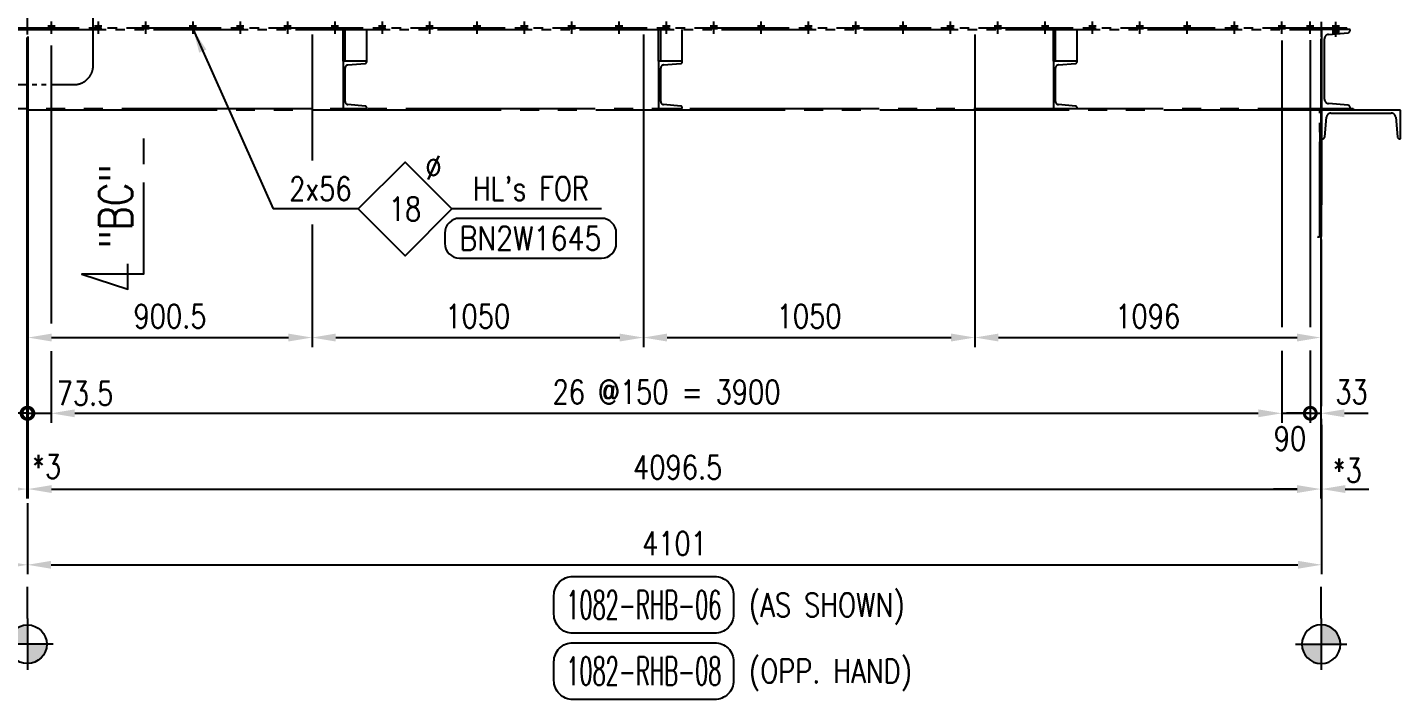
# Model space of a CAD drawing. Header units: millimetres. Extents: x 0 to 232280, y -26939 to 23794.
# Drawn here: x 10841 to 15192, y -13310 to -11180 of the extents above; entities that cross this region are included whole.
import ezdxf
from ezdxf.enums import TextEntityAlignment as Align

# ---------------------------------------------------------------- set-up
doc = ezdxf.new("R2010")
doc.units = ezdxf.units.MM
doc.header["$LTSCALE"] = 30
for name, pattern in [('JNK-CENTER', [34, 30, -1.5, 1, -1.5]), ('JNK-HIDDEN', [3, 2, -1]), ('JNK-PHANTOM', [15, 10, -1, 1, -1, 1, -1]), ('PH2', [15, 10, -1, 1, -1, 1, -1]), ('PHA', [30, 20, -2, 2, -2, 2, -2])]:
    doc.linetypes.add(name, pattern=pattern)
for name, color, linetype in [('CEN-R', 1, 'JNK-CENTER'), ('CON-C', 4, 'Continuous'), ('CON-G', 3, 'Continuous'), ('CON-W', 7, 'Continuous'), ('CON-Y', 2, 'Continuous'), ('det', 2, 'PH2'), ('Dim-W', 7, 'Continuous'), ('HID-Y', 2, 'JNK-HIDDEN'), ('PAN-W', 6, 'PHA'), ('PHA-M', 6, 'JNK-PHANTOM'), ('STL-OBJT', 7, 'Continuous')]:
    doc.layers.add(name, color=color, linetype=linetype)
doc.styles.add('SIMPLEX', font='simplex.shx', dxfattribs={"width": 0.8})
doc.dimstyles.new('DIM30', dxfattribs={"dimscale": 30, "dimtxt": 2.5, "dimasz": 2.5, "dimexe": 1, "dimexo": 1, "dimgap": 1, "dimtad": 1, "dimdec": 0, "dimdsep": 46, "dimtxsty": 'SIMPLEX', "dimcen": 0, "dimclrd": 7, "dimclre": 7, "dimclrt": 2, "dimadec": 1, "dimazin": 2, "dimtfac": 1, "dimtdec": 0, "dimtix": 1, "dimtmove": 2, "dimatfit": 0, "dimfxl": 1, "dimtolj": 1, "dimtzin": 0, "dimarcsym": 0})
doc.dimstyles.new('DIM40', dxfattribs={"dimscale": 40, "dimtxt": 2.5, "dimasz": 2.5, "dimexe": 1, "dimexo": 1, "dimgap": 1, "dimtad": 1, "dimdec": 0, "dimdsep": 46, "dimtxsty": 'SIMPLEX', "dimcen": 0, "dimclrd": 7, "dimclre": 7, "dimclrt": 2, "dimadec": 1, "dimazin": 2, "dimtfac": 1, "dimtdec": 0, "dimtix": 1, "dimtmove": 2, "dimatfit": 2, "dimfxl": 1, "dimtolj": 1, "dimtzin": 0, "dimarcsym": 1})

# ---------------------------------------------------------------- blocks, each defined once
blk = doc.blocks.new('DUCT-TAG')
at = {"layer": 'CON-G'}
blk.add_lwpolyline([(-9.49, -1), (-9.49, 1, -0.414214), (-7.49, 3), (7.49, 3, -0.414214), (9.49, 1), (9.49, -1, -0.414214), (7.49, -3), (-7.49, -3, -0.414214)], format="xyb", close=True, dxfattribs=at)
at = {"layer": 'CON-G', "style": 'SIMPLEX', "width": 1.246304}
blk.add_attdef('NAME', text='', height=3, dxfattribs=at).set_placement((-8.19, -1.5), (8.19, -1.5), align=Align.FIT)
at = {"layer": 'CON-Y', "style": 'SIMPLEX'}
blk.add_attdef('ELEVATION', text='', height=2, dxfattribs=at).set_placement((0, -6.02), align=Align.CENTER)
blk = doc.blocks.new('A$C22F44257')
at = {"layer": 'CEN-R'}
blk.add_line((0, 14), (0, -17.5), dxfattribs=at)
at = {"layer": 'HID-Y'}
for p, q in [((-9, 0), (-9, -6)), ((9, 0), (9, -6))]:
    blk.add_line(p, q, dxfattribs=at)
blk = doc.blocks.new('A$C1E9C7F7A')
at = {"layer": 'Dim-W'}
blk.add_solid([(-9, 31), (-9, 17), (9, 31), (9, 17)], dxfattribs=at)
at = {"layer": 'STL-OBJT', "rotation": 180}
for p in [(0, 25), (0, 17)]:
    blk.add_blockref('A$C22F44257', p, dxfattribs=at)
blk = doc.blocks.new('A$C35AE5442')
at = {"layer": 'CEN-R'}
for p in [(35, -33.2), (35, -37)]:
    blk.add_line(p, (35, 10.2), dxfattribs=at)
at = {"layer": 'Dim-W'}
blk.add_solid([(26, 0), (26, -26.6), (44, 0), (44, -28.2)], dxfattribs=at)
at = {"layer": 'HID-Y'}
for p, q in [((26, -6), (26, 0)), ((26, -27), (26, -14)), ((44, -6), (44, 0)), ((44, -28.6), (44, -14))]:
    blk.add_line(p, q, dxfattribs=at)
at = {"layer": 'Dim-W', "xscale": -1}
for p in [(116, -31), (206, -31), (356, -31), (506, -31), (656, -31), (806, -31), (956, -31), (1106, -31), (1256, -31), (1406, -31), (1556, -31), (1706, -31), (1856, -31), (2006, -31), (2156, -31), (2306, -31), (2456, -31), (2606, -31), (2756, -31), (2906, -31), (3056, -31), (3206, -31), (3356, -31), (3506, -31), (3656, -31), (3806, -31), (3956, -31), (4104.5, -31)]:
    blk.add_blockref('A$C1E9C7F7A', p, dxfattribs=at)
blk = doc.blocks.new('SECMARK2')
at = {"layer": 'CON-C'}
blk.add_line((0, 0), (-2.72, 0), dxfattribs=at)
blk.add_lwpolyline([(-4.67, 0), (-14.32, 0), (-14.32, 6.51), (-15.93, 1.64), (-13.23, 1.64)], dxfattribs=at)
at = {"layer": 'CON-C', "style": 'SIMPLEX', "width": 0.8}
blk.add_attdef('TAG', (-12.98, 1.18), '', height=3.5, dxfattribs=at)
blk = doc.blocks.new('FS-MARK')
h = blk.add_hatch(color=256)
edge = h.paths.add_edge_path()
edge.add_arc((0, 0), 1.75, 90, 180)
edge.add_line((-1.75, 0), (0, 0))
edge.add_line((0, 0), (0, 1.75))
h = blk.add_hatch(color=256)
edge = h.paths.add_edge_path()
edge.add_line((0, 0), (0, -1.75))
edge.add_arc((0, 0), 1.75, 270, 360)
edge.add_line((1.75, 0), (0, 0))
for p, q in [((0, 2.33), (0, -2.33)), ((2.33, 0), (-2.33, 0))]:
    blk.add_line(p, q)
blk.add_circle((0, 0), 1.75)
at = {"layer": 'CON-Y', "style": 'SIMPLEX', "width": 0.8}
blk.add_attdef('F.S.', (3.19, 1), '', height=2.5, dxfattribs=at)
blk = doc.blocks.new('*D676')
at = {"layer": 'DEFPOINTS', "color": 0, "transparency": 16777216}
for p in [(10839.1, -11181.7), (10842.1, -11181.7), (10842.1, -12642.7)]:
    blk.add_point(p, dxfattribs=at)
at = {"layer": 'Dim-W', "color": 7, "lineweight": -2, "transparency": 16777216}
for p, q in [((10839.1, -11211.7), (10839.1, -12672.7)), ((10842.1, -11211.7), (10842.1, -12672.7)), ((10764.1, -12642.7), (10689.1, -12642.7)), ((10839.1, -12642.7), (10842.1, -12642.7)), ((10917.1, -12642.7), (10992.1, -12642.7))]:
    blk.add_line(p, q, dxfattribs=at)
at = {"layer": 'Dim-W', "color": 7, "transparency": 16777216}
for points in [[(10764.1, -12630.2), (10764.1, -12655.2), (10839.1, -12642.7)], [(10917.1, -12630.2), (10917.1, -12655.2), (10842.1, -12642.7)]]:
    blk.add_solid(points, dxfattribs=at)
at = {"layer": 'Dim-W', "color": 2, "transparency": 16777216, "insert": (10901, -12508.8), "char_height": 75, "attachment_point": 5, "style": 'SIMPLEX'}
blk.add_mtext('\\A1;\\P*3', dxfattribs=at)
blk = doc.blocks.new('_DotSmall')
at = {"color": 0, "linetype": 'ByBlock', "const_width": 0.5}
blk.add_lwpolyline([(-0.0625, 0, 1), (0.0625, 0, 1)], format="xyb", close=True, dxfattribs=at)
blk = doc.blocks.new('*D677')
at = {"layer": 'DEFPOINTS', "color": 0, "transparency": 16777216}
for p in [(10842.1, -11181.7), (10915.6, -11207.3), (10915.6, -12402.7)]:
    blk.add_point(p, dxfattribs=at)
at = {"layer": 'Dim-W', "color": 7, "lineweight": -2, "transparency": 16777216}
for p, q in [((10842.1, -11211.7), (10842.1, -12432.7)), ((10915.6, -11237.3), (10915.6, -12118)), ((10915.6, -12206.1), (10915.6, -12220.2)), ((10915.6, -12280.5), (10915.6, -12432.7)), ((10842.1, -12402.7), (10767.1, -12402.7)), ((10842.1, -12402.7), (10915.6, -12402.7)), ((10990.6, -12402.7), (11065.6, -12402.7))]:
    blk.add_line(p, q, dxfattribs=at)
at = {"layer": 'Dim-W', "color": 7, "transparency": 16777216}
blk.add_solid([(10990.6, -12390.2), (10990.6, -12415.2), (10915.6, -12402.7)], dxfattribs=at)
at = {"layer": 'Dim-W', "color": 7, "lineweight": -2, "transparency": 16777216, "xscale": 75, "yscale": 75, "zscale": 75}
blk.add_blockref('_DotSmall', (10842.1, -12402.7), dxfattribs=at)
at = {"layer": 'Dim-W', "color": 2, "transparency": 16777216, "insert": (11023, -12277), "char_height": 75, "attachment_point": 5, "style": 'SIMPLEX'}
blk.add_mtext('\\A1;\\P73.5', dxfattribs=at)
blk = doc.blocks.new('*D678')
at = {"layer": 'DEFPOINTS', "color": 0, "transparency": 16777216}
for p in [(10839.1, -11181.7), (10765.6, -11207.3), (10765.6, -12402.7)]:
    blk.add_point(p, dxfattribs=at)
at = {"layer": 'Dim-W', "color": 7, "lineweight": -2, "transparency": 16777216}
for p, q in [((10839.1, -11211.7), (10839.1, -12365.2)), ((10765.6, -11237.3), (10765.6, -12118)), ((10765.6, -12192.4), (10765.6, -12220.2)), ((10765.6, -12280.5), (10765.6, -12432.7)), ((10690.6, -12402.7), (10615.6, -12402.7)), ((10879.6, -12402.7), (10914.1, -12402.7))]:
    blk.add_line(p, q, dxfattribs=at)
at = {"layer": 'Dim-W', "color": 7, "transparency": 16777216}
blk.add_solid([(10690.6, -12390.2), (10690.6, -12415.2), (10765.6, -12402.7)], dxfattribs=at)
at = {"layer": 'Dim-W', "color": 7, "lineweight": -2, "transparency": 16777216, "xscale": 75, "yscale": 75, "zscale": 75, "rotation": 180}
blk.add_blockref('_DotSmall', (10839.1, -12402.7), dxfattribs=at)
at = {"layer": 'Dim-W', "color": 2, "transparency": 16777216, "insert": (10690.6, -12415.2), "char_height": 75, "attachment_point": 5, "style": 'SIMPLEX'}
blk.add_mtext('\\A1;\\P73.5', dxfattribs=at)
blk = doc.blocks.new('*D680')
at = {"layer": 'DEFPOINTS', "color": 0, "transparency": 16777216}
for p in [(10842.1, -11181.7), (14938.6, -11186.7), (14938.6, -12642.7)]:
    blk.add_point(p, dxfattribs=at)
at = {"layer": 'Dim-W', "color": 7, "lineweight": -2, "transparency": 16777216}
for p, q in [((10842.1, -11211.7), (10842.1, -12672.7)), ((14938.6, -11216.7), (14938.6, -12672.7)), ((10917.1, -12642.7), (14863.6, -12642.7))]:
    blk.add_line(p, q, dxfattribs=at)
at = {"layer": 'Dim-W', "color": 7, "transparency": 16777216}
for points in [[(10917.1, -12630.2), (10917.1, -12655.2), (10842.1, -12642.7)], [(14863.6, -12630.2), (14863.6, -12655.2), (14938.6, -12642.7)]]:
    blk.add_solid(points, dxfattribs=at)
at = {"layer": 'Dim-W', "color": 2, "transparency": 16777216, "insert": (12901, -12573.6), "char_height": 75, "attachment_point": 5, "style": 'SIMPLEX'}
blk.add_mtext('\\A1;4096.5', dxfattribs=at)
blk = doc.blocks.new('*D681')
at = {"layer": 'DEFPOINTS', "color": 0, "transparency": 16777216}
for p in [(14938.6, -11186.7), (14941.6, -12642.7), (14941.6, -12642.7)]:
    blk.add_point(p, dxfattribs=at)
at = {"layer": 'Dim-W', "color": 7, "lineweight": -2, "transparency": 16777216}
for p, q in [((14938.6, -11216.7), (14938.6, -12672.7)), ((14863.6, -12642.7), (14788.6, -12642.7)), ((14938.6, -12642.7), (14941.6, -12642.7)), ((15016.6, -12642.7), (15091.6, -12642.7))]:
    blk.add_line(p, q, dxfattribs=at)
at = {"layer": 'Dim-W', "color": 7, "transparency": 16777216}
for points in [[(14863.6, -12630.2), (14863.6, -12655.2), (14938.6, -12642.7)], [(15016.6, -12630.2), (15016.6, -12655.2), (14941.6, -12642.7)]]:
    blk.add_solid(points, dxfattribs=at)
at = {"layer": 'Dim-W', "color": 2, "transparency": 16777216, "insert": (15022.9, -12520.8), "char_height": 75, "attachment_point": 5, "style": 'SIMPLEX'}
blk.add_mtext('\\A1;\\P*3', dxfattribs=at)
blk = doc.blocks.new('*D682')
at = {"layer": 'DEFPOINTS', "color": 0, "transparency": 16777216}
for p in [(14941.6, -12409.3), (10840.6, -12657.4), (14941.6, -12882.7)]:
    blk.add_point(p, dxfattribs=at)
at = {"layer": 'Dim-W', "color": 7, "lineweight": -2, "transparency": 16777216}
for p, q in [((14941.6, -12439.3), (14941.6, -12912.7)), ((10840.6, -12687.4), (10840.6, -12912.7)), ((10915.6, -12882.7), (14866.6, -12882.7))]:
    blk.add_line(p, q, dxfattribs=at)
at = {"layer": 'Dim-W', "color": 7, "transparency": 16777216}
for points in [[(10915.6, -12870.2), (10915.6, -12895.2), (10840.6, -12882.7)], [(14866.6, -12870.2), (14866.6, -12895.2), (14941.6, -12882.7)]]:
    blk.add_solid(points, dxfattribs=at)
at = {"layer": 'Dim-W', "color": 2, "transparency": 16777216, "insert": (12891, -12815.2), "char_height": 75, "attachment_point": 5, "style": 'SIMPLEX'}
blk.add_mtext('\\A1;4101', dxfattribs=at)
blk = doc.blocks.new('*D573')
at = {"layer": 'DEFPOINTS', "color": 0, "transparency": 16777216}
for p in [(14905.6, -12173.7), (14938.6, -12345.9), (14938.6, -12402.7)]:
    blk.add_point(p, dxfattribs=at)
at = {"layer": 'Dim-W', "color": 7, "lineweight": -2, "transparency": 16777216}
for p, q in [((14905.6, -12203.7), (14905.6, -12432.7)), ((14938.6, -12375.9), (14938.6, -12432.7)), ((14905.6, -12402.7), (14830.6, -12402.7)), ((14905.6, -12402.7), (14938.6, -12402.7)), ((15013.6, -12402.7), (15088.6, -12402.7))]:
    blk.add_line(p, q, dxfattribs=at)
at = {"layer": 'Dim-W', "color": 7, "transparency": 16777216}
blk.add_solid([(15013.6, -12390.2), (15013.6, -12415.2), (14938.6, -12402.7)], dxfattribs=at)
at = {"layer": 'Dim-W', "color": 7, "lineweight": -2, "transparency": 16777216, "xscale": 75, "yscale": 75, "zscale": 75}
blk.add_blockref('_DotSmall', (14905.6, -12402.7), dxfattribs=at)
at = {"layer": 'Dim-W', "color": 2, "transparency": 16777216, "insert": (15036.3, -12335.2), "char_height": 75, "attachment_point": 5, "style": 'SIMPLEX'}
blk.add_mtext('\\A1;33', dxfattribs=at)
blk = doc.blocks.new('*D574')
at = {"layer": 'DEFPOINTS', "color": 0, "transparency": 16777216}
for p in [(14815.6, -12174.3), (14905.6, -12203.7), (14905.6, -12402.7)]:
    blk.add_point(p, dxfattribs=at)
at = {"layer": 'Dim-W', "color": 7, "lineweight": -2, "transparency": 16777216}
for p, q in [((14815.6, -12204.3), (14815.6, -12432.7)), ((14905.6, -12233.7), (14905.6, -12432.7)), ((14815.6, -12402.7), (14905.6, -12402.7))]:
    blk.add_line(p, q, dxfattribs=at)
at = {"layer": 'Dim-W', "color": 2, "transparency": 16777216, "insert": (14841.1, -12482.8), "char_height": 75, "attachment_point": 5, "style": 'SIMPLEX'}
blk.add_mtext('\\A1;90', dxfattribs=at)
blk = doc.blocks.new('_None')
blk = doc.blocks.new('*D575')
at = {"layer": 'DEFPOINTS', "color": 0, "transparency": 16777216}
for p in [(10915.6, -12402.7), (14815.6, -12402.7), (14815.6, -12402.7)]:
    blk.add_point(p, dxfattribs=at)
at = {"layer": 'Dim-W', "color": 7, "lineweight": -2, "transparency": 16777216}
for p, q in [((10990.6, -12402.7), (14740.6, -12402.7)), ((14815.6, -12432.7), (14815.6, -12432.7))]:
    blk.add_line(p, q, dxfattribs=at)
at = {"layer": 'Dim-W', "color": 7, "transparency": 16777216}
for points in [[(10990.6, -12390.2), (10990.6, -12415.2), (10915.6, -12402.7)], [(14740.6, -12390.2), (14740.6, -12415.2), (14815.6, -12402.7)]]:
    blk.add_solid(points, dxfattribs=at)
at = {"layer": 'Dim-W', "color": 2, "transparency": 16777216, "insert": (12865.6, -12335.2), "char_height": 75, "attachment_point": 5, "style": 'SIMPLEX'}
blk.add_mtext('\\A1;26 @150 = 3900', dxfattribs=at)
blk = doc.blocks.new('*D684')
at = {"layer": 'DEFPOINTS', "color": 0, "transparency": 16777216}
for p in [(6739.6, -12409.3), (10840.6, -12657.4), (6739.6, -12882.7)]:
    blk.add_point(p, dxfattribs=at)
at = {"layer": 'Dim-W', "color": 7, "lineweight": -2, "transparency": 16777216}
for p, q in [((6739.6, -12439.3), (6739.6, -12912.7)), ((10840.6, -12687.4), (10840.6, -12912.7)), ((10765.6, -12882.7), (6814.6, -12882.7))]:
    blk.add_line(p, q, dxfattribs=at)
at = {"layer": 'Dim-W', "color": 7, "transparency": 16777216}
for points in [[(6814.6, -12870.2), (6814.6, -12895.2), (6739.6, -12882.7)], [(10765.6, -12870.2), (10765.6, -12895.2), (10840.6, -12882.7)]]:
    blk.add_solid(points, dxfattribs=at)
at = {"layer": 'Dim-W', "color": 2, "transparency": 16777216, "insert": (8790.2, -12815.2), "char_height": 75, "attachment_point": 5, "style": 'SIMPLEX'}
blk.add_mtext('\\A1;4101', dxfattribs=at)
blk = doc.blocks.new('*D578')
at = {"layer": 'DEFPOINTS', "color": 0, "transparency": 16777216}
for p in [(13842.5, -11172.7), (14938.6, -12162.7), (14938.6, -12162.7)]:
    blk.add_point(p, dxfattribs=at)
at = {"layer": 'Dim-W', "color": 7, "lineweight": -2, "transparency": 16777216}
for p, q in [((13842.5, -11202.7), (13842.5, -12192.7)), ((13917.5, -12162.7), (14863.6, -12162.7)), ((14938.6, -12192.7), (14938.6, -12192.7))]:
    blk.add_line(p, q, dxfattribs=at)
at = {"layer": 'Dim-W', "color": 7, "transparency": 16777216}
for points in [[(13917.5, -12150.2), (13917.5, -12175.2), (13842.5, -12162.7)], [(14863.6, -12150.2), (14863.6, -12175.2), (14938.6, -12162.7)]]:
    blk.add_solid(points, dxfattribs=at)
at = {"layer": 'Dim-W', "color": 2, "transparency": 16777216, "insert": (14390.6, -12095.2), "char_height": 75, "attachment_point": 5, "style": 'SIMPLEX'}
blk.add_mtext('\\A1;1096', dxfattribs=at)
blk = doc.blocks.new('BOLTHOLE')
at = {"layer": 'CON-W'}
blk.add_line((25.7, 0), (9.9, 0), dxfattribs=at)
blk.add_lwpolyline([(0, 0), (4.95, 4.95), (9.9, 0), (4.95, -4.95)], close=True, dxfattribs=at)
at = {"layer": 'CON-Y', "style": 'SIMPLEX', "width": 0.8}
for s, p in [('%%C', (8.81, 3.12)), ("HL's FOR", (24.37, 0.9))]:
    blk.add_text(s, height=2.5, dxfattribs=at).set_placement(p, align=Align.RIGHT)
blk.add_attdef('4', text='', height=2.5, dxfattribs=at).set_placement((-0.69, 0.87), align=Align.RIGHT)
blk.add_attdef('22', text='', height=2.5, dxfattribs=at).set_placement((4.95, 0), align=Align.MIDDLE_CENTER)
blk = doc.blocks.new('boltmark')
at = {"layer": 'CON-Y'}
blk.add_lwpolyline([(0, -4.2), (15, -4.2, 0.414214), (16.56, -2.64), (16.56, -1.56, 0.414214), (15, 0), (0, 0, 0.414214), (-1.56, -1.56), (-1.56, -2.64, 0.414214)], format="xyb", close=True, dxfattribs=at)
at = {"layer": 'CON-G', "style": 'SIMPLEX', "width": 0.802523}
blk.add_attdef('BN2W1650', text='', height=2.5, dxfattribs=at).set_placement((0, -3.35), (15, -3.35), align=Align.FIT)
blk = doc.blocks.new('*D582')
at = {"layer": 'DEFPOINTS', "color": 0, "transparency": 16777216}
for p in [(12792.5, -11172.7), (13842.5, -11232.7), (13842.5, -12162.7)]:
    blk.add_point(p, dxfattribs=at)
at = {"layer": 'Dim-W', "color": 7, "lineweight": -2, "transparency": 16777216}
for p, q in [((12792.5, -11202.7), (12792.5, -12192.7)), ((13842.5, -11262.7), (13842.5, -12192.7)), ((12867.5, -12162.7), (13767.5, -12162.7))]:
    blk.add_line(p, q, dxfattribs=at)
at = {"layer": 'Dim-W', "color": 7, "transparency": 16777216}
for points in [[(12867.5, -12150.2), (12867.5, -12175.2), (12792.5, -12162.7)], [(13767.5, -12150.2), (13767.5, -12175.2), (13842.5, -12162.7)]]:
    blk.add_solid(points, dxfattribs=at)
at = {"layer": 'Dim-W', "color": 2, "transparency": 16777216, "insert": (13317.5, -12095.2), "char_height": 75, "attachment_point": 5, "style": 'SIMPLEX'}
blk.add_mtext('\\A1;1050', dxfattribs=at)
blk = doc.blocks.new('*D685')
at = {"layer": 'DEFPOINTS', "color": 0, "transparency": 16777216}
for p in [(11742.5, -11172.7), (12792.5, -12162.7), (12792.5, -12162.7)]:
    blk.add_point(p, dxfattribs=at)
at = {"layer": 'Dim-W', "color": 7, "lineweight": -2, "transparency": 16777216}
for p, q in [((11742.5, -11202.7), (11742.5, -11601.7)), ((11742.5, -11804.3), (11742.5, -12192.7)), ((11817.5, -12162.7), (12717.5, -12162.7))]:
    blk.add_line(p, q, dxfattribs=at)
at = {"layer": 'Dim-W', "color": 7, "transparency": 16777216}
for points in [[(11817.5, -12150.2), (11817.5, -12175.2), (11742.5, -12162.7)], [(12717.5, -12150.2), (12717.5, -12175.2), (12792.5, -12162.7)]]:
    blk.add_solid(points, dxfattribs=at)
at = {"layer": 'Dim-W', "color": 2, "transparency": 16777216, "insert": (12267.5, -12095.2), "char_height": 75, "attachment_point": 5, "style": 'SIMPLEX'}
blk.add_mtext('\\A1;1050', dxfattribs=at)
blk = doc.blocks.new('*D686')
at = {"layer": 'DEFPOINTS', "color": 0, "transparency": 16777216}
for p in [(10842.1, -11178.7), (11742.5, -11172.7), (11742.5, -12162.7)]:
    blk.add_point(p, dxfattribs=at)
at = {"layer": 'Dim-W', "color": 7, "lineweight": -2, "transparency": 16777216}
for p, q in [((10842.1, -11208.7), (10842.1, -12192.7)), ((11742.5, -11202.7), (11742.5, -11601.7)), ((11742.5, -11804.3), (11742.5, -12192.7)), ((10917.1, -12162.7), (11667.5, -12162.7))]:
    blk.add_line(p, q, dxfattribs=at)
at = {"layer": 'Dim-W', "color": 7, "transparency": 16777216}
for points in [[(10917.1, -12150.2), (10917.1, -12175.2), (10842.1, -12162.7)], [(11667.5, -12150.2), (11667.5, -12175.2), (11742.5, -12162.7)]]:
    blk.add_solid(points, dxfattribs=at)
at = {"layer": 'Dim-W', "color": 2, "transparency": 16777216, "insert": (11292.3, -12095.2), "char_height": 75, "attachment_point": 5, "style": 'SIMPLEX'}
blk.add_mtext('\\A1;900.5', dxfattribs=at)

msp = doc.modelspace()

# ---------------------------------------------------------------- linework, layer by layer
at = {"layer": 'CEN-R', "ltscale": 0.7}
msp.add_line((10840.59, -11202.83), (10840.59, -9896.74), dxfattribs=at)
at = {"layer": 'CEN-R'}
for p, q in [((14941.59, -11209.76), (14941.59, -11162.55)), ((14986.59, -11205.93), (14986.59, -11162.55)), ((14986.59, -11209.76), (14986.59, -11162.55))]:
    msp.add_line(p, q, dxfattribs=at)
at = {"layer": 'CON-W'}
msp.add_line((11888.43, -11755.06), (11619.15, -11755.06), dxfattribs=at)
msp.add_spline([(14928.27, -11842.74), (14932.33, -11843.91), (14937.72, -11841.33), (14941.59, -11842.74)], degree=3, dxfattribs=at)
at = {"layer": 'det', "ltscale": 0.5}
msp.add_lwpolyline([(10690.06, -11361.09), (10988.83, -11361.09, 0.4142136), (11048.83, -11301.09), (11048.83, -10993.34, 0.4142136), (10988.83, -10933.34), (10690.06, -10933.34, 0.4142136), (10630.06, -10993.34), (10630.06, -11301.09, 0.4142136)], format="xyb", close=True, dxfattribs=at)
at = {"layer": 'Dim-W'}
for p, q in [((14815.59, -11221.08), (14815.59, -12130.31)), ((14905.59, -11220.54), (14905.59, -12130.31)), ((14941.59, -12380.16), (14941.59, -11852.07)), ((10915.59, -12206.14), (10915.59, -12432.74)), ((14941.59, -12439.33), (14941.59, -12419.75)), ((10840.59, -13052.74), (10840.59, -12952.74)), ((14940.09, -13052.74), (14940.09, -12952.74))]:
    msp.add_line(p, q, dxfattribs=at)
at = {"layer": 'HID-Y'}
for p, q in [((14977.59, -11201.36), (14977.59, -11186.74)), ((14995.59, -11199.79), (14995.59, -11186.74))]:
    msp.add_line(p, q, dxfattribs=at)
at = {"layer": 'PAN-W'}
for p, q in [((11840.59, -11286.74), (11840.59, -11186.74)), ((11847.59, -11286.74), (11847.59, -11186.74)), ((11915.59, -11286.74), (11915.59, -11186.74)), ((12840.59, -11286.74), (12840.59, -11186.74)), ((12847.59, -11286.74), (12847.59, -11186.74)), ((12915.59, -11286.74), (12915.59, -11186.74)), ((14091.59, -11286.74), (14091.59, -11186.74)), ((14098.59, -11286.74), (14098.59, -11186.74)), ((14166.59, -11286.74), (14166.59, -11186.74)), ((6639.59, -11436.74), (15041.59, -11436.74)), ((15041.59, -11442.74), (6639.59, -11442.74)), ((15041.59, -11436.74), (15041.59, -11442.74))]:
    msp.add_line(p, q, dxfattribs=at)
for points in [[(14941.59, -11186.74), (14941.59, -11436.74), (15031.59, -11436.74), (15031.59, -11433.7, 0.3888787), (15025.2, -11426.73), (14963.37, -11421.32, -0.3888787), (14950.59, -11407.37), (14950.59, -11216.11, -0.3888787), (14963.37, -11202.17), (15025.2, -11196.76, 0.3888787), (15031.59, -11189.78), (15031.59, -11186.74)], [(11840.59, -11286.74), (11840.59, -11436.74), (11915.59, -11436.74), (11915.59, -11434.32, 0.3888787), (11911.02, -11429.34), (11856.22, -11424.54, -0.3888787), (11847.09, -11414.58), (11847.09, -11308.9, -0.3888787), (11856.22, -11298.94), (11911.02, -11294.14, 0.3888787), (11915.59, -11289.16), (11915.59, -11286.74)], [(12840.59, -11286.74), (12840.59, -11436.74), (12915.59, -11436.74), (12915.59, -11434.32, 0.3888787), (12911.02, -11429.34), (12856.22, -11424.54, -0.3888787), (12847.09, -11414.58), (12847.09, -11308.9, -0.3888787), (12856.22, -11298.94), (12911.02, -11294.14, 0.3888787), (12915.59, -11289.16), (12915.59, -11286.74)], [(14091.59, -11286.74), (14091.59, -11436.74), (14166.59, -11436.74), (14166.59, -11434.32, 0.3888787), (14162.02, -11429.34), (14107.22, -11424.54, -0.3888787), (14098.09, -11414.58), (14098.09, -11308.9, -0.3888787), (14107.22, -11298.94), (14162.02, -11294.14, 0.3888787), (14166.59, -11289.16), (14166.59, -11286.74)], [(15191.59, -11442.74), (14941.59, -11442.74), (14941.59, -11532.74), (14944.63, -11532.74, 0.3888787), (14951.6, -11526.35), (14957.01, -11464.52, -0.3888787), (14970.96, -11451.74), (15162.22, -11451.74, -0.3888787), (15176.16, -11464.52), (15181.57, -11526.35, 0.3888787), (15188.55, -11532.74), (15191.59, -11532.74)]]:
    msp.add_lwpolyline(points, format="xyb", close=True, dxfattribs=at)
at = {"layer": 'PHA-M'}
for p, q in [((6654.59, -11181.74), (15021.59, -11181.74)), ((15021.59, -11186.74), (15021.59, -11181.74)), ((6739.59, -11186.74), (14941.59, -11186.74)), ((14935.59, -11842.23), (14935.59, -11442.74)), ((14935.59, -11442.74), (14941.59, -11442.74)), ((14941.59, -11842.74), (14941.59, -11442.74)), ((14935.59, -11492.74), (14935.59, -11739.65)), ((14941.59, -11492.74), (14941.59, -11742.48))]:
    msp.add_line(p, q, dxfattribs=at)

# ---------------------------------------------------------------- block references
at = {"xscale": 30, "yscale": 30, "zscale": 30}
for name, p, values in [('BOLTHOLE', (11888.43, -11755.06), {'4': '2x56', '22': '18'}), ('boltmark', (12209.75, -11785.06), {'BN2W1650': 'BN2W1645'})]:
    msp.add_blockref(name, p, dxfattribs=at).add_auto_attribs(values)
at = {"layer": 'CON-W'}
ref = msp.add_blockref('DUCT-TAG', (12793.66, -13009.61), dxfattribs=dict(at, xscale=30, yscale=30, zscale=30))
ref.add_attrib('NAME', '1082-RHB-06', dxfattribs={"layer": 'CON-G', "height": 90, "style": 'SIMPLEX', "width": 0.5096}).set_placement((12547.96, -13054.61), (13039.36, -13054.61), align=Align.FIT)
ref = msp.add_blockref('DUCT-TAG', (12793.66, -13219.61), dxfattribs=dict(at, xscale=30, yscale=30, zscale=30))
ref.add_attrib('NAME', '1082-RHB-08', dxfattribs={"layer": 'CON-G', "height": 90, "style": 'SIMPLEX', "width": 0.507345}).set_placement((12547.96, -13264.61), (13039.36, -13264.61), align=Align.FIT)
at = {"layer": 'Dim-W', "xscale": -1}
msp.add_blockref('A$C35AE5442', (15021.59, -11172.74), dxfattribs=at)
at = {"layer": 'Dim-W'}
ref = msp.add_blockref('SECMARK2', (11208.03, -11531.84), dxfattribs=dict(at, xscale=30, yscale=30, zscale=30, rotation=90.00000000000001))
ref.add_attrib('TAG', '"BC"', (11172.63, -11880.27), dxfattribs={"layer": 'CON-C', "height": 105, "rotation": 90, "style": 'SIMPLEX', "width": 0.8})
at = {"layer": 'Dim-W', "yscale": 35, "zscale": 35}
for p, xscale in [((10840.59, -13134.41), 35), ((14940.09, -13134.41), -35)]:
    msp.add_blockref('FS-MARK', p, dxfattribs=dict(at, xscale=xscale))

# ---------------------------------------------------------------- texts
at = {"layer": 'CON-W', "color": 2, "style": 'SIMPLEX', "width": 0.8}
for s, p in [('(AS SHOWN)', (13126.87, -13009.61)), ('(OPP. HAND)', (13126.87, -13219.61))]:
    msp.add_text(s, height=75, dxfattribs=at).set_placement(p, align=Align.MIDDLE_LEFT)

# ---------------------------------------------------------------- dimensions: what is measured, and where the dimension line sits
at = {"layer": 'Dim-W'}
dim = msp.add_linear_dim(base=(10765.59, -12402.74), p1=(10839.09, -11181.74), p2=(10765.59, -11207.25), angle=180, text='\\X<>', dimstyle='DIM30', override={"dimdec": 1, "dimblk1": 'DotSmall', "dimsah": 1}, dxfattribs=at)
dim.commit()
dim.dimension.update_dxf_attribs({"geometry": '*D678', "text_midpoint": (10690.59, -12415.24), "dimtype": 160})
for base, p1, p2, picture, middle in [((10842.09, -12642.74), (10839.09, -11181.74), (10842.09, -11181.74), '*D676', (10901.03, -12508.77)), ((14941.59, -12642.74), (14938.59, -11186.74), (14941.59, -12642.74), '*D681', (15022.93, -12520.75))]:
    dim = msp.add_linear_dim(base=base, p1=p1, p2=p2, text='\\X*<>', dimstyle='DIM30', dxfattribs=at)
    dim.commit()
    dim.dimension.update_dxf_attribs({"geometry": picture, "text_midpoint": middle, "dimtype": 160})
dim = msp.add_linear_dim(base=(10915.59, -12402.74), p1=(10842.09, -11181.74), p2=(10915.59, -11207.25), text='\\X<>', dimstyle='DIM30', override={"dimdec": 1, "dimblk1": 'DotSmall', "dimsah": 1}, dxfattribs=at)
dim.commit()
dim.dimension.update_dxf_attribs({"geometry": '*D677', "text_midpoint": (11023.01, -12276.97), "dimtype": 160})
dim = msp.add_linear_dim(base=(11742.53762, -12162.74177), p1=(10842.08761, -11178.74177), p2=(11742.53762, -11172.74177), dimstyle='DIM30', override={"dimdec": 1}, dxfattribs=at)
dim.commit()
dim.dimension.update_dxf_attribs({"geometry": '*D686', "text_midpoint": (11292.31262, -12095.24177)})
for base, p1, p2, override, picture, middle in [((14938.59, -12642.74), (10842.09, -11181.74), (14938.59, -11186.74), {"dimdec": 1}, '*D680', (12900.96, -12573.55)), ((14905.59, -12402.74), (14815.59, -12174.28), (14905.59, -12203.75), {"dimblk1": 'None', "dimblk2": 'None', "dimsah": 1}, '*D574', (14841.05, -12482.81)), ((14938.59, -12402.74), (14905.59, -12173.75), (14938.59, -12345.95), {"dimblk1": 'DotSmall', "dimsah": 1}, '*D573', (15036.28, -12335.24))]:
    dim = msp.add_linear_dim(base=base, p1=p1, p2=p2, dimstyle='DIM30', override=override, dxfattribs=at)
    dim.commit()
    dim.dimension.update_dxf_attribs({"geometry": picture, "text_midpoint": middle, "dimtype": 160})
for base, p1, p2, picture, middle in [((12792.54, -12162.74), (11742.54, -11172.74), (12792.54, -12162.74), '*D685', (12267.54, -12095.24)), ((13842.54, -12162.74), (12792.54, -11172.74), (13842.54, -11232.74), '*D582', (13317.54, -12095.24)), ((14938.59, -12162.74), (13842.54, -11172.74), (14938.59, -12162.74), '*D578', (14390.56, -12095.24))]:
    dim = msp.add_linear_dim(base=base, p1=p1, p2=p2, dimstyle='DIM30', dxfattribs=at)
    dim.commit()
    dim.dimension.update_dxf_attribs({"geometry": picture, "text_midpoint": middle})
dim = msp.add_linear_dim(base=(14815.59, -12402.74), p1=(10915.59, -12402.74), p2=(14815.59, -12402.74), text='26 @150 = <>', dimstyle='DIM30', dxfattribs=at)
dim.commit()
dim.dimension.update_dxf_attribs({"geometry": '*D575', "text_midpoint": (12865.59, -12335.24)})
dim = msp.add_linear_dim(base=(6739.59, -12882.74), p1=(10840.59, -12657.36), p2=(6739.59, -12409.33), angle=180, dimstyle='DIM30', override={"dimdec": 1}, dxfattribs=at)
dim.commit()
dim.dimension.update_dxf_attribs({"geometry": '*D684', "text_midpoint": (8790.22, -12815.24), "dimtype": 160})
dim = msp.add_linear_dim(base=(14941.59, -12882.74), p1=(10840.59, -12657.36), p2=(14941.59, -12409.33), dimstyle='DIM30', dxfattribs=at)
dim.commit()
dim.dimension.update_dxf_attribs({"geometry": '*D682', "text_midpoint": (12890.96, -12815.24), "dimtype": 160})

# ---------------------------------------------------------------- leaders
at = {"layer": 'STL-OBJT'}
msp.add_leader([(11365.59, -11186.74), (11619.15, -11755.06)], dimstyle='DIM40', override={"dimscale": 30, "dimdec": 1, "dimtdec": 1, "dimtix": 0, "dimtfill": 1}, dxfattribs=at)

doc.saveas('drawing.dxf')
